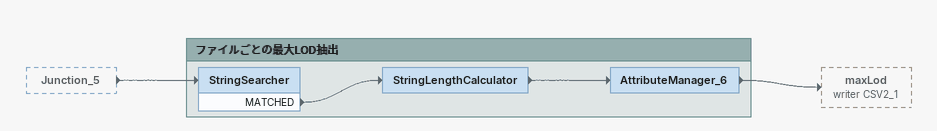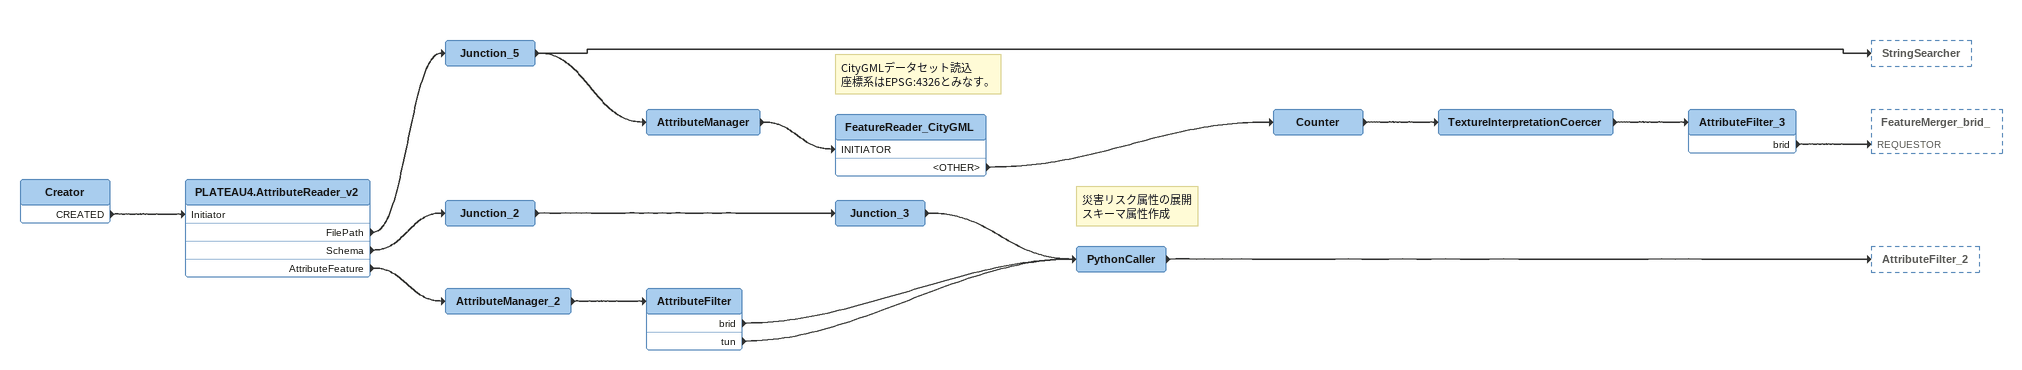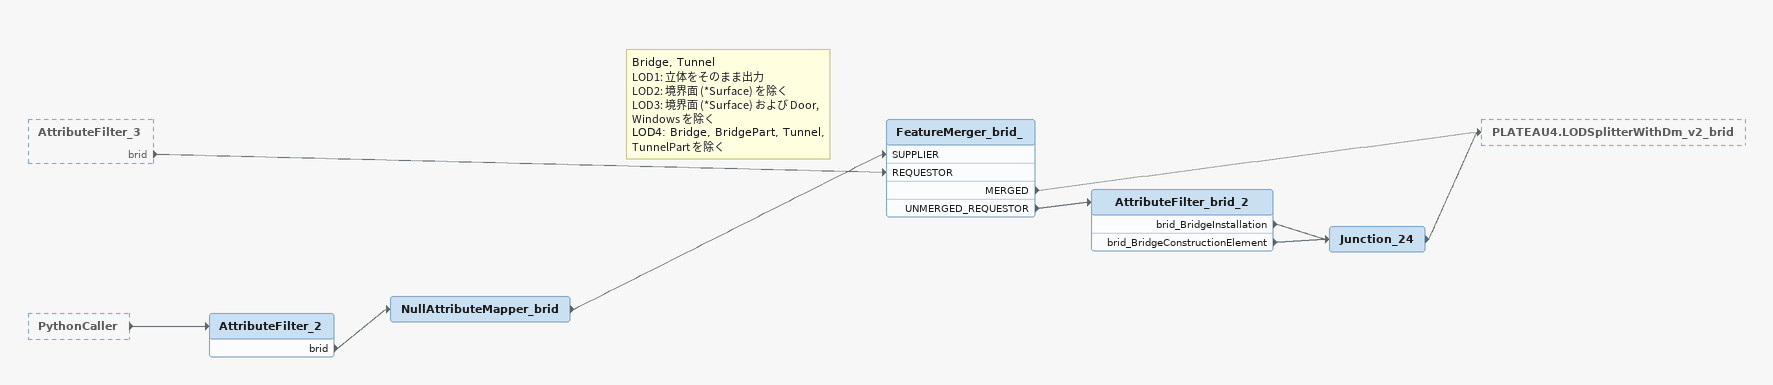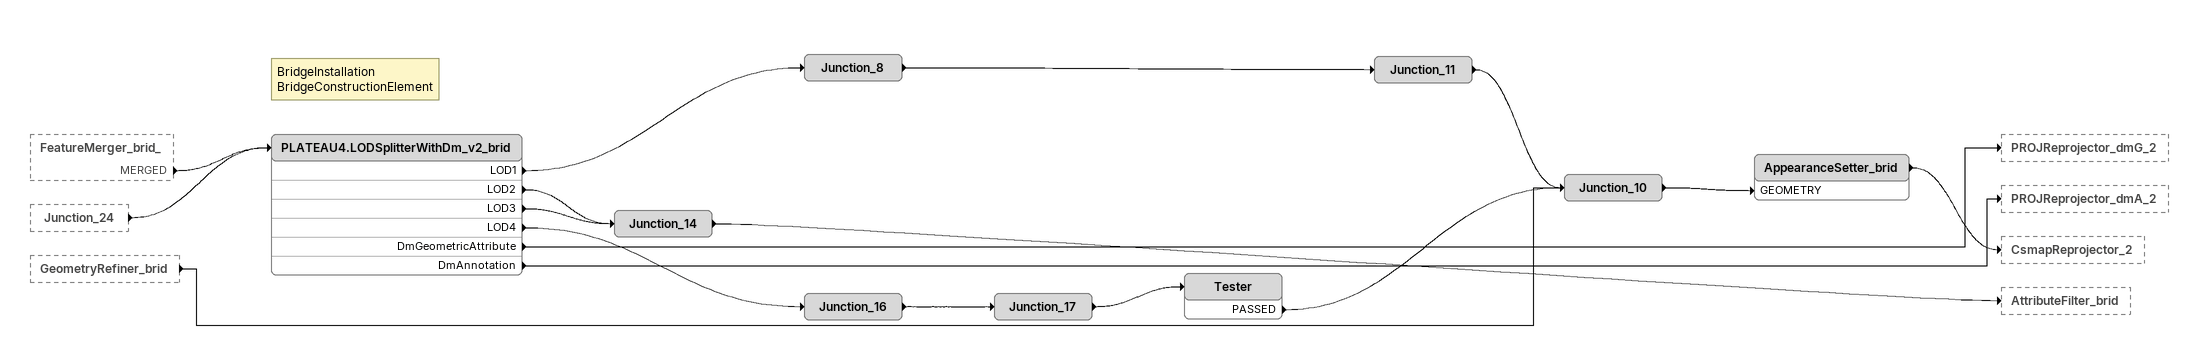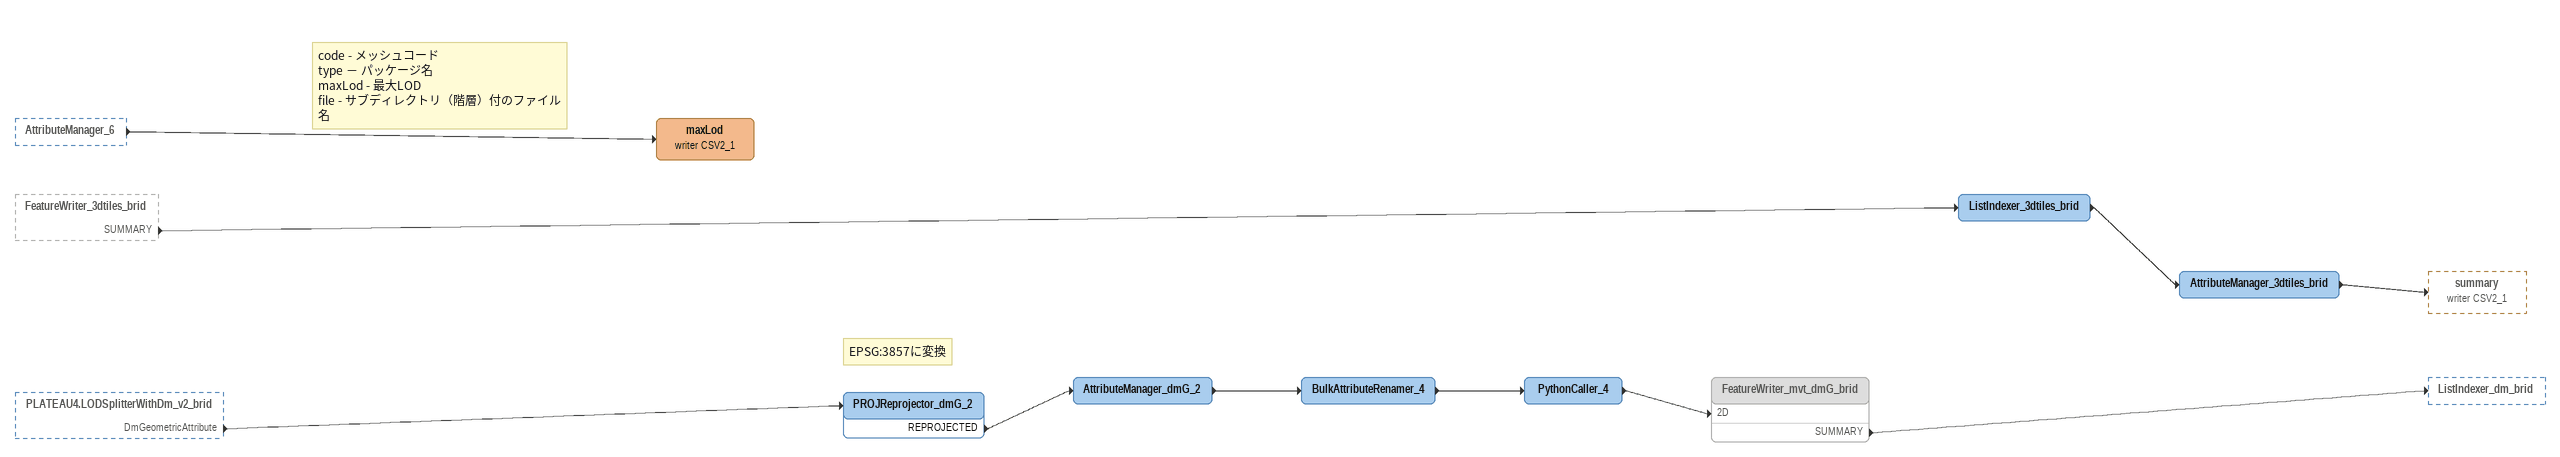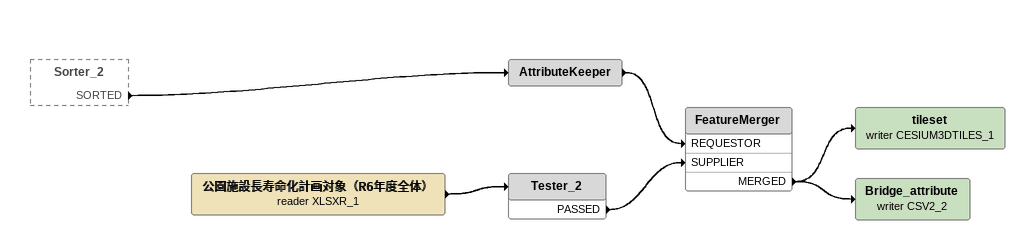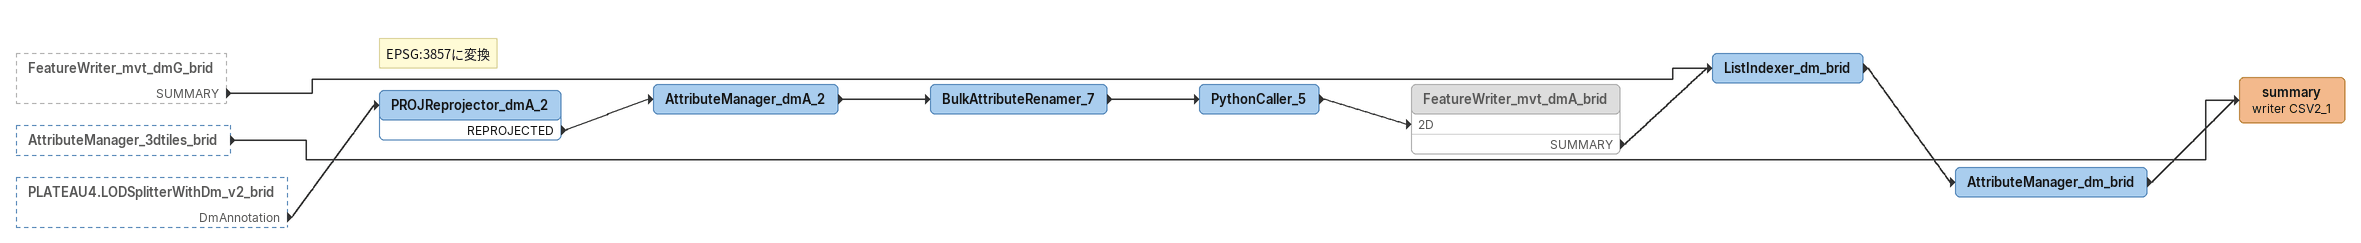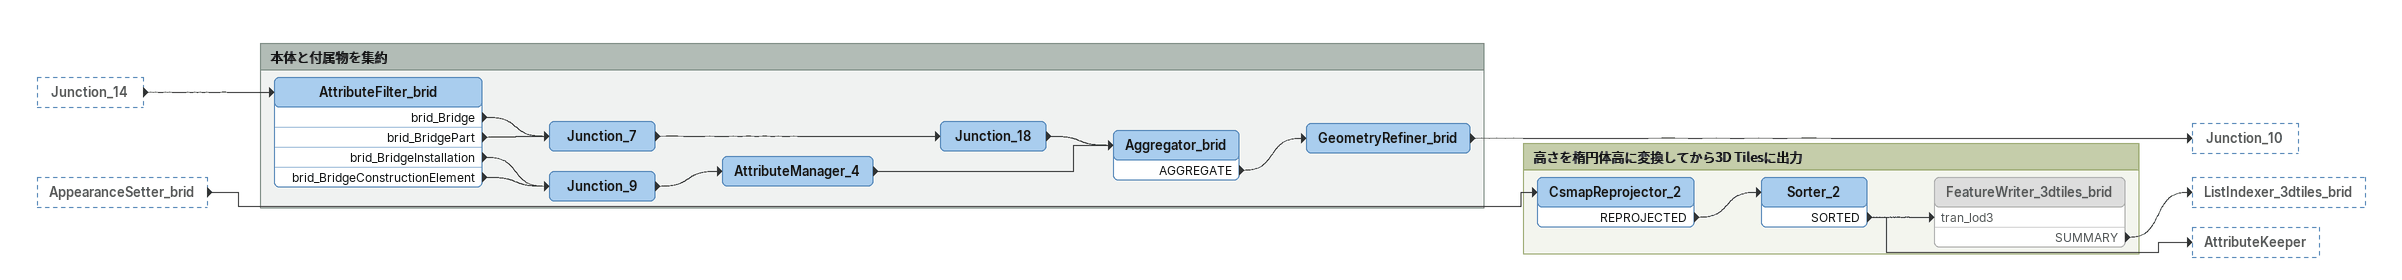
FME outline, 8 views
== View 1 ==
Junction_5 [outside]
    -> StringSearcher

Bookmark: ファイルごとの最大LOD抽出
StringSearcher
    MATCHED -> StringLengthCalculator
StringLengthCalculator
    -> AttributeManager_6
AttributeManager_6
    -> maxLod (writer CSV2_1)

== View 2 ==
Creator
    CREATED -> PLATEAU4.AttributeReader_v2 [Initiator]
PLATEAU4.AttributeReader_v2
    FilePath -> Junction_5
    Schema -> Junction_2
    AttributeFeature -> AttributeManager_2
Junction_5
    -> StringSearcher
    -> AttributeManager
AttributeManager
    -> FeatureReader_CityGML [INITIATOR]
Note: CityGMLデータセット読込 / 座標系はEPSG:4326とみなす。
FeatureReader_CityGML
    <OTHER> -> Counter
Counter
    -> TextureInterpretationCoercer
TextureInterpretationCoercer
    -> AttributeFilter_3
AttributeFilter_3
    brid -> FeatureMerger_brid_ [REQUESTOR]
Junction_2
    -> Junction_3
Junction_3
    -> PythonCaller
AttributeManager_2
    -> AttributeFilter
AttributeFilter
    brid -> PythonCaller
    tun -> PythonCaller
Note: 災害リスク属性の展開 / スキーマ属性作成
PythonCaller
    -> AttributeFilter_2

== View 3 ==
AttributeFilter_3 [outside]
    brid -> FeatureMerger_brid_ [REQUESTOR]
PythonCaller [outside]
    -> AttributeFilter_2
AttributeFilter_2
    brid -> NullAttributeMapper_brid
NullAttributeMapper_brid
    -> FeatureMerger_brid_ [SUPPLIER]
Note: Bridge, Tunnel / LOD1: 立体をそのまま出力 / LOD2: 境界面 (*Surface) を除く / LOD3: 境界面 (*Surface) および Door, Windows を除く / LOD4: Bridge, BridgePart, Tunnel, TunnelPart を除く
FeatureMerger_brid_
    MERGED -> PLATEAU4.LODSplitterWithDm_v2_brid
    UNMERGED_REQUESTOR -> AttributeFilter_brid_2
AttributeFilter_brid_2
    brid_BridgeInstallation -> Junction_24
    brid_BridgeConstructionElement -> Junction_24
Junction_24
    -> PLATEAU4.LODSplitterWithDm_v2_brid

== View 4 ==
FeatureMerger_brid_ [outside]
    MERGED -> PLATEAU4.LODSplitterWithDm_v2_brid
Junction_24 [outside]
    -> PLATEAU4.LODSplitterWithDm_v2_brid
GeometryRefiner_brid [outside]
    -> Junction_10
Note: BridgeInstallation BridgeConstructionElement
PLATEAU4.LODSplitterWithDm_v2_brid
    LOD1 -> Junction_8
    LOD2 -> Junction_14
    LOD3 -> Junction_14
    LOD4 -> Junction_16
    DmGeometricAttribute -> PROJReprojector_dmG_2
    DmAnnotation -> PROJReprojector_dmA_2
Junction_8
    -> Junction_11
Junction_11
    -> Junction_10
Junction_14
    -> AttributeFilter_brid
Junction_16
    -> Junction_17
Junction_17
    -> Tester
Tester
    PASSED -> Junction_10
Junction_10
    -> AppearanceSetter_brid [GEOMETRY]
AppearanceSetter_brid
    -> CsmapReprojector_2

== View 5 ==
AttributeManager_6 [outside]
    -> maxLod (writer CSV2_1)
FeatureWriter_3dtiles_brid [outside]
    SUMMARY -> ListIndexer_3dtiles_brid
PLATEAU4.LODSplitterWithDm_v2_brid [outside]
    DmGeometricAttribute -> PROJReprojector_dmG_2
Note: code - メッシュコード / type － パッケージ名 / maxLod - 最大LOD / file - サブディレクトリ（階層）付のファイル名
maxLod (writer CSV2_1)
ListIndexer_3dtiles_brid
    -> AttributeManager_3dtiles_brid
AttributeManager_3dtiles_brid
    -> summary (writer CSV2_1)
Note: EPSG:3857に変換
PROJReprojector_dmG_2
    REPROJECTED -> AttributeManager_dmG_2
AttributeManager_dmG_2
    -> BulkAttributeRenamer_4
BulkAttributeRenamer_4
    -> PythonCaller_4
PythonCaller_4
    -> FeatureWriter_mvt_dmG_brid [2D]
FeatureWriter_mvt_dmG_brid [off]
    SUMMARY -> ListIndexer_dm_brid

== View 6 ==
Sorter_2 [outside]
    SORTED -> AttributeKeeper
AttributeKeeper
    -> FeatureMerger [REQUESTOR]
公園施設長寿命化計画対象（R6年度全体） (reader XLSXR_1)
    -> Tester_2
Tester_2
    PASSED -> FeatureMerger [SUPPLIER]
FeatureMerger
    MERGED -> tileset (writer CESIUM3DTILES_1)
    MERGED -> Bridge_attribute (writer CSV2_2)
tileset (writer CESIUM3DTILES_1)
Bridge_attribute (writer CSV2_2)

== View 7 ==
FeatureWriter_mvt_dmG_brid [outside]
    SUMMARY -> ListIndexer_dm_brid
AttributeManager_3dtiles_brid [outside]
    -> summary (writer CSV2_1)
PLATEAU4.LODSplitterWithDm_v2_brid [outside]
    DmAnnotation -> PROJReprojector_dmA_2
Note: EPSG:3857に変換
PROJReprojector_dmA_2
    REPROJECTED -> AttributeManager_dmA_2
AttributeManager_dmA_2
    -> BulkAttributeRenamer_7
BulkAttributeRenamer_7
    -> PythonCaller_5
PythonCaller_5
    -> FeatureWriter_mvt_dmA_brid [2D]
FeatureWriter_mvt_dmA_brid [off]
    SUMMARY -> ListIndexer_dm_brid
ListIndexer_dm_brid
    -> AttributeManager_dm_brid
AttributeManager_dm_brid
    -> summary (writer CSV2_1)
summary (writer CSV2_1)

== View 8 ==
Junction_14 [outside]
    -> AttributeFilter_brid
AppearanceSetter_brid [outside]
    -> CsmapReprojector_2

Bookmark: 本体と付属物を集約
AttributeFilter_brid
    brid_Bridge -> Junction_7
    brid_BridgePart -> Junction_7
    brid_BridgeInstallation -> Junction_9
    brid_BridgeConstructionElement -> Junction_9
Junction_7
    -> Junction_18
Junction_18
    -> Aggregator_brid
Junction_9
    -> AttributeManager_4
AttributeManager_4
    -> Aggregator_brid
Aggregator_brid
    AGGREGATE -> GeometryRefiner_brid
GeometryRefiner_brid
    -> Junction_10

Bookmark: 高さを楕円体高に変換してから3D Tilesに出力
CsmapReprojector_2
    REPROJECTED -> Sorter_2
Sorter_2
    SORTED -> FeatureWriter_3dtiles_brid [tran_lod3]
    SORTED -> AttributeKeeper
FeatureWriter_3dtiles_brid [off]
    SUMMARY -> ListIndexer_3dtiles_brid
